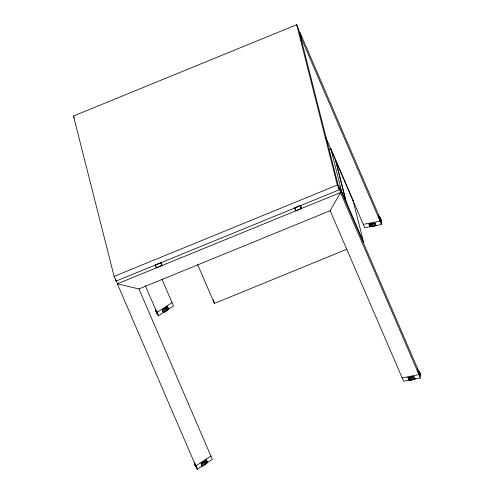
<?xml version="1.0" encoding="UTF-8"?>
<svg xmlns="http://www.w3.org/2000/svg" width="494" height="494" viewBox="0 0 494 494"><rect width="100%" height="100%" fill="white"/><g stroke="black" fill="none" stroke-linecap="round" stroke-linejoin="round"><path stroke-width="0.74" d="M158.111 313.739L156.746 313.227L155.456 310.3L155.882 309.003M156.746 313.227L156.709 312.091M196.983 467.188L195.624 466.682L194.333 463.749L194.753 462.452M379.645 220.046L380.504 218.237L378.978 217.403M380.769 222.652L381.627 220.843L380.337 217.916M418.523 373.495L419.381 371.686L417.85 370.852M419.647 376.101L420.505 374.291L419.215 371.365M300.939 40.378L301.68 39.082L300 32.443L379.867 217.903M116.411 280.154L117.344 283.84L138.938 288.934L330.159 210.703L340.551 192.53L338.872 185.892L418.745 371.352M168.658 309.096L167.534 306.484L165.052 308.583L162.273 309.991L163.397 312.597L166.966 310.664L168.948 308.614M207.826 462.063L205.837 464.113L202.274 466.046L201.151 463.44L204.714 461.507L206.702 459.457M172.029 302.6L156.882 312.461L156.505 310.985M145.285 285.538L158.339 315.851L163.255 312.653L162.131 310.047L167.454 306.583L168.571 309.195L173.493 305.99L161.97 279.233M210.907 456.048L195.754 465.91L195.192 463.699M330.159 210.703L403.592 381.214L409.057 380.164L407.933 377.558L413.842 376.422L414.966 379.034L420.425 377.984L340.551 192.53L117.344 283.84L197.217 469.3L202.132 466.101L201.009 463.496L206.325 460.031L207.449 462.643L212.364 459.439L138.938 288.934M369.611 226.53L373.05 226.561L376.916 225.221M414.824 379.096L413.7 376.49L410.798 377.404L407.822 377.54L408.946 380.145L409.532 380.238L411.922 380.01L415.794 378.67M73.483 116.016L296.696 24.7L298.716 29.393L339.341 189.758L116.133 281.074L114.114 276.381L73.483 116.016L74.353 118.023M328.714 149.614L330.807 148.762L335.247 159.062L345.911 201.157L341.471 190.857L330.807 148.762M114.114 276.381L337.322 185.065L296.696 24.7M160.754 262.728L155.178 265.012L156.413 267.884L161.915 265.297M300.161 205.257L301.494 208.53L295.918 210.815L294.683 207.943L300.185 205.356M197.668 264.623L214.384 303.44L346.72 249.297M370.068 226.697L368.944 224.091L371.926 223.955L374.823 223.041L375.946 225.647M201.293 466.422L202.274 466.046M363.257 224.375L380.09 221.145L378.41 214.513M380.133 219.41L379.293 217.453L381.547 224.535L376.088 225.585L374.965 222.973L369.055 224.109L370.179 226.715L364.714 227.765L325.744 137.276M402.128 377.824L418.961 374.594L417.282 367.962M155.456 310.3L156.987 311.134M419.567 373.557L420.505 374.291M194.333 463.749L195.272 464.49L196.396 467.102M381.146 220.275L381.627 220.843M195.624 466.682L194.321 463.366M380.022 217.669L381.64 221.226M380.374 219.058L381.498 221.664M380.084 219.534L381.207 222.146M301.68 39.082L381.547 224.535M373.841 223.412L374.965 226.017M372.865 223.72L373.989 226.326M371.926 223.955L373.05 226.561M371.043 224.115L372.167 226.721M370.241 224.19L371.358 226.795M369.531 224.183L370.654 226.789M419.394 372.068L420.518 374.674M418.9 371.118L420.024 373.723M419.252 372.507L420.375 375.113M419.289 373.513L418.165 370.901L420.425 377.984M418.955 372.982L420.079 375.594M337.322 185.065L339.341 189.758M412.712 376.86L413.836 379.466M411.743 377.169L412.861 379.775M410.798 377.404L411.922 380.01M409.915 377.564L411.039 380.17M409.112 377.638L410.236 380.244M408.408 377.632L409.532 380.238M300.259 205.658L301.494 208.53M294.578 207.542L295.918 210.815M160.655 262.326L161.989 265.599M155.344 265.284L156.332 267.581M167.096 306.996L168.219 309.602M166.527 307.527L167.651 310.133M165.842 308.058L166.966 310.664M165.052 308.583L166.175 311.195M164.181 309.09L165.305 311.695M163.248 309.565L164.372 312.171M156.672 311.084L157.234 312.387M156.394 311.041L157.24 312.998M155.937 310.868L157.061 313.48M155.443 309.917L156.567 312.529M206.412 459.933L207.529 462.545M205.973 460.445L207.097 463.051M205.405 460.976L206.529 463.582M204.714 461.507L205.837 464.113M203.929 462.032L205.047 464.644M203.053 462.538L204.176 465.15M202.12 463.014L203.244 465.62M195.544 464.533L196.39 466.49M194.815 464.317L195.939 466.929M300.692 205.35L301.396 208.128M213.451 299.747L214.384 303.44M161.186 262.425L161.89 265.198M157.975 314.412L158.339 315.851M196.668 467.139L197.217 469.3M115.565 278.832L116.133 281.074M352.994 200.274L335.58 159.846L346.245 201.941L363.658 242.369L352.994 200.274"/></g></svg>
